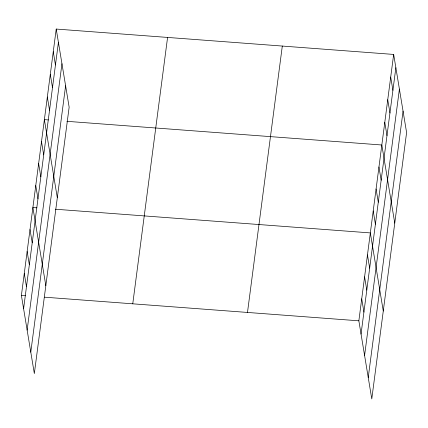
<?xml version="1.0" encoding="UTF-8"?>
<svg xmlns="http://www.w3.org/2000/svg" width="428" height="428" viewBox="0 0 428 428"><rect width="100%" height="100%" fill="white"/><g stroke="black" fill="none" stroke-linecap="round" stroke-linejoin="round"><path stroke-width="0.64" d="M56.218 29.056L69.149 107.182L34.336 373.569L21.4 295.443L56.218 29.056L393.664 54.431L406.6 132.557L371.782 398.944L358.851 320.818L393.664 54.431M23.599 308.716L58.417 42.329M27.141 330.116L61.958 63.729M30.789 352.169L65.607 85.782M132.76 303.816L167.578 37.429M247.491 312.445L282.309 46.058M361.045 334.091L395.863 67.704M364.586 355.491L399.404 89.104M368.24 377.539L403.058 111.157M48.359 119.926L44.378 119.626L57.315 197.752M66.918 121.322L381.83 145.001L394.76 223.127M36.867 207.831L32.892 207.537L45.823 285.663M55.426 209.228L370.338 232.912L383.274 311.038M21.4 295.443L25.375 295.743M44.598 297.187L358.851 320.818M390.705 77.072L392.904 90.345M387.747 99.719L389.945 112.987M384.788 122.36L386.987 135.633M378.957 166.979L381.155 180.252M376.084 188.957L378.282 202.23M373.211 210.934L375.41 224.202M367.465 254.885L369.664 268.158M364.592 276.863L366.791 290.136M361.719 298.84L363.918 312.114M53.259 51.697L55.453 64.97M50.301 74.344L52.494 87.612M47.337 96.985L49.536 110.258M41.505 141.604L43.704 154.877M38.632 163.582L40.831 176.855M35.765 185.559L37.958 198.827M30.019 229.51L32.212 242.783M27.146 251.487L29.339 264.761M24.273 273.465L26.472 286.739"/></g></svg>
